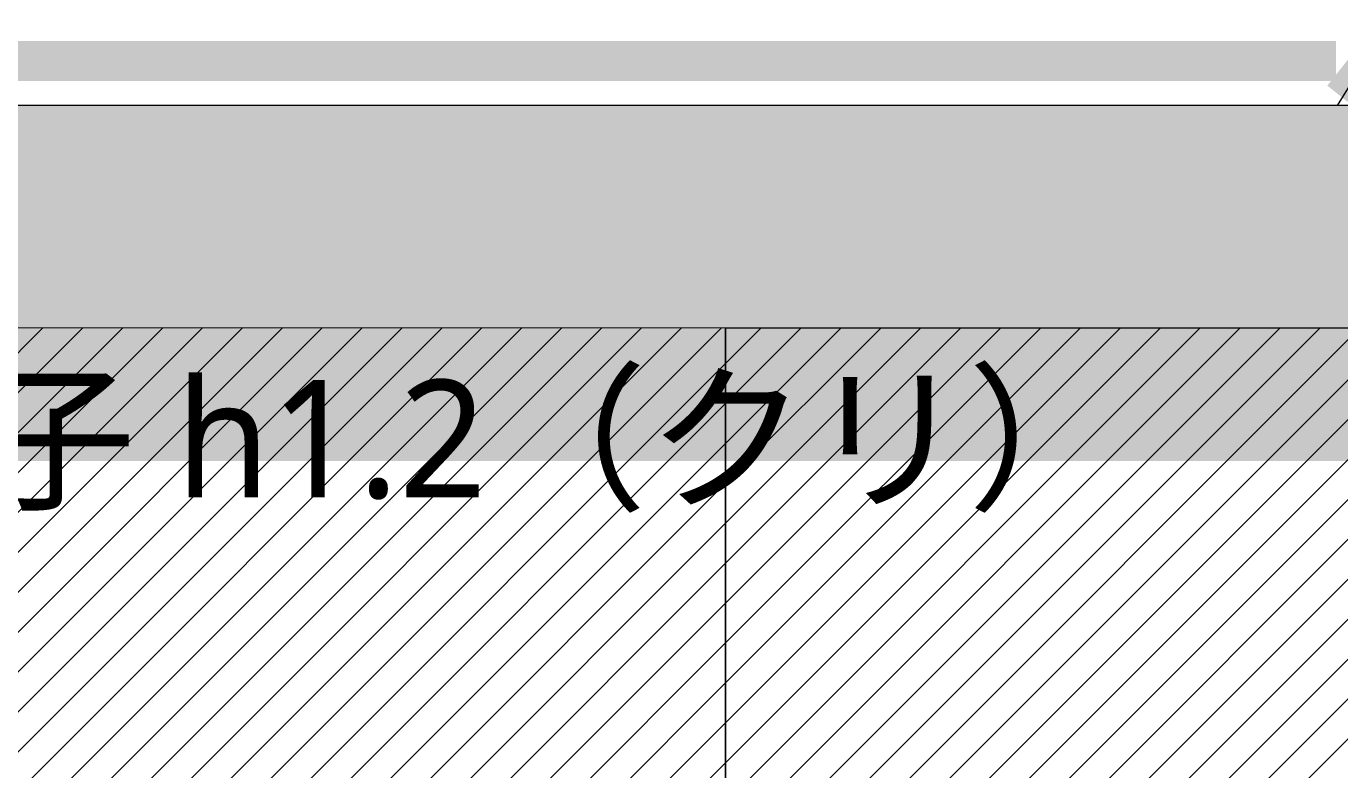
# Model space of a CAD drawing. Header units: millimetres. Extents: x -146962 to 322503, y -183624 to 284367.
# Drawn here: x 79151 to 82106, y 27904 to 29577 of the extents above; entities that cross this region are included whole.
import ezdxf

# ---------------------------------------------------------------- set-up
doc = ezdxf.new("R2010")
doc.units = ezdxf.units.MM
doc.layers.add('30_敷地・外構', color=8, linetype='Continuous', lineweight=9)
doc.layers.add('60_部屋名・面積', color=7, linetype='Continuous', lineweight=13)
doc.styles.add('JP', font='NotoSansCJKjp-Regular.otf')

msp = doc.modelspace()

# ---------------------------------------------------------------- hatches: boundary and pattern name
at = {"layer": '30_敷地・外構', "true_color": 0x8a6a4a}
for points in [[(67663.7, 29499.5), (67663.7, 29529.5), (67663.7, 29537), (67663.7, 29544.5), (68866.5, 29544.4), (70069.3, 29544.3), (71272.1, 29544.3), (72474.9, 29544.2), (73677.7, 29544.1), (74880.5, 29544), (76083.3, 29544), (77286.1, 29543.9), (78488.9, 29543.8), (79691.7, 29543.7), (80894.5, 29543.7), (82097.3, 29543.6), (82097.3, 29536.1), (82097.3, 29528.6), (82097.3, 29513.6), (82097.3, 29498.6), (82097.3, 29491.1), (82097.3, 29483.6), (82097.3, 29476.1), (82097.3, 29468.6), (82097.3, 29453.6), (80894.5, 29453.7), (79691.7, 29453.7), (78488.9, 29453.8), (77286.1, 29453.9), (76083.3, 29454), (74880.5, 29454), (73677.7, 29454.1), (72474.9, 29454.2), (71272.1, 29454.3), (70069.3, 29454.3), (68866.5, 29454.4), (67663.7, 29454.5), (67663.7, 29462), (67663.7, 29469.5), (67663.7, 29477), (67663.7, 29492)], [(78970.9, 29498.8), (78970.9, 29506.3), (78970.9, 29513.8), (78970.9, 29528.8), (78970.9, 29536.3), (78970.9, 29543.8), (79098.3, 29543.8), (79225.6, 29543.8), (79607.7, 29543.7), (79735, 29543.7), (79862.4, 29543.7), (79989.7, 29543.7), (80117.1, 29543.7), (80244.4, 29543.7), (80371.8, 29543.7), (80499.1, 29543.7), (80499.1, 29521.2), (80499.1, 29513.7), (80499.1, 29506.2), (80499.1, 29498.7), (80499.1, 29491.2), (80499.1, 29483.7), (80499.1, 29476.2), (80499.1, 29453.7), (80244.4, 29453.7), (80117.1, 29453.7), (79735, 29453.7), (79607.7, 29453.7), (79480.3, 29453.7), (79353, 29453.8), (79098.3, 29453.8), (78970.9, 29453.8), (78970.9, 29461.3), (78970.9, 29468.8), (78970.9, 29483.8), (78970.9, 29491.3)], [(79208.1, 29536.3), (79210.6, 29536.3), (79213.1, 29536.3), (79215.6, 29536.3), (79218.1, 29536.3), (79220.6, 29536.3), (79223.1, 29536.3), (79225.6, 29536.3), (79228.1, 29536.3), (79230.6, 29536.3), (79230.6, 29517.5), (79230.6, 29511.3), (79230.6, 29505), (79230.6, 29492.5), (79230.6, 29486.3), (79230.6, 29480), (79230.6, 29461.3), (79228.1, 29461.3), (79225.6, 29461.3), (79223.1, 29461.3), (79220.6, 29461.3), (79218.1, 29461.3), (79213.1, 29461.3), (79210.6, 29461.3), (79208.1, 29461.3), (79203.1, 29461.3), (79200.6, 29461.3), (79200.6, 29467.5), (79200.6, 29473.8), (79200.6, 29480), (79200.6, 29486.3), (79200.6, 29492.5), (79200.6, 29498.8), (79200.6, 29505), (79200.6, 29511.3), (79200.6, 29517.5), (79200.6, 29523.8), (79200.6, 29530), (79200.6, 29536.3), (79203.1, 29536.3), (79205.6, 29536.3)], [(79338, 29536.3), (79343, 29536.3), (79345.5, 29536.3), (79350.5, 29536.3), (79353, 29536.3), (79355.5, 29536.3), (79358, 29536.3), (79360.5, 29536.3), (79360.5, 29530), (79360.5, 29523.8), (79360.5, 29511.3), (79360.5, 29505), (79360.5, 29498.8), (79360.5, 29492.5), (79360.5, 29486.3), (79360.5, 29461.3), (79358, 29461.3), (79355.5, 29461.3), (79353, 29461.3), (79350.5, 29461.3), (79348, 29461.3), (79343, 29461.3), (79340.5, 29461.3), (79338, 29461.3), (79335.5, 29461.3), (79333, 29461.3), (79330.5, 29461.3), (79330.5, 29467.5), (79330.5, 29473.8), (79330.5, 29480), (79330.5, 29486.3), (79330.5, 29511.3), (79330.5, 29517.5), (79330.5, 29523.8), (79330.5, 29530), (79330.5, 29536.3), (79333, 29536.3), (79335.5, 29536.3)], [(79467.8, 29536.2), (79470.3, 29536.2), (79475.3, 29536.2), (79477.8, 29536.2), (79480.3, 29536.2), (79482.8, 29536.2), (79485.3, 29536.2), (79487.8, 29536.2), (79490.3, 29536.2), (79490.3, 29517.5), (79490.3, 29511.2), (79490.3, 29505), (79490.3, 29498.7), (79490.3, 29492.5), (79490.3, 29486.2), (79490.3, 29480), (79490.3, 29461.2), (79487.8, 29461.2), (79482.8, 29461.2), (79480.3, 29461.2), (79475.3, 29461.2), (79470.3, 29461.2), (79465.3, 29461.2), (79462.8, 29461.2), (79460.3, 29461.2), (79460.3, 29467.5), (79460.3, 29473.7), (79460.3, 29480), (79460.3, 29492.5), (79460.3, 29498.7), (79460.3, 29505), (79460.3, 29511.2), (79460.3, 29517.5), (79460.3, 29530), (79460.3, 29536.2), (79462.8, 29536.2), (79465.3, 29536.2)], [(79597.7, 29536.2), (79600.2, 29536.2), (79602.7, 29536.2), (79605.2, 29536.2), (79607.7, 29536.2), (79610.2, 29536.2), (79612.7, 29536.2), (79615.2, 29536.2), (79617.7, 29536.2), (79620.2, 29536.2), (79620.2, 29517.5), (79620.2, 29511.2), (79620.2, 29505), (79620.2, 29498.7), (79620.2, 29492.5), (79620.2, 29486.2), (79620.2, 29461.2), (79617.7, 29461.2), (79612.7, 29461.2), (79610.2, 29461.2), (79605.2, 29461.2), (79602.7, 29461.2), (79600.2, 29461.2), (79595.2, 29461.2), (79592.7, 29461.2), (79590.2, 29461.2), (79590.2, 29467.5), (79590.2, 29473.7), (79590.2, 29480), (79590.2, 29492.5), (79590.2, 29498.7), (79590.2, 29505), (79590.2, 29511.2), (79590.2, 29517.5), (79590.2, 29530), (79590.2, 29536.2), (79592.7, 29536.2), (79595.2, 29536.2)], [(79727.5, 29536.2), (79732.5, 29536.2), (79737.5, 29536.2), (79742.5, 29536.2), (79745, 29536.2), (79747.5, 29536.2), (79750, 29536.2), (79750, 29530), (79750, 29523.7), (79750, 29517.5), (79750, 29511.2), (79750, 29498.7), (79750, 29492.5), (79750, 29486.2), (79750, 29480), (79750, 29473.7), (79750, 29461.2), (79747.5, 29461.2), (79745, 29461.2), (79740, 29461.2), (79735, 29461.2), (79732.5, 29461.2), (79727.5, 29461.2), (79722.5, 29461.2), (79720, 29461.2), (79720, 29480), (79720, 29486.2), (79720, 29492.5), (79720, 29498.7), (79720, 29505), (79720, 29511.2), (79720, 29536.2), (79722.5, 29536.2)], [(79857.4, 29536.2), (79859.9, 29536.2), (79862.4, 29536.2), (79867.4, 29536.2), (79869.9, 29536.2), (79872.4, 29536.2), (79874.9, 29536.2), (79877.4, 29536.2), (79879.9, 29536.2), (79879.9, 29530), (79879.9, 29523.7), (79879.9, 29505), (79879.9, 29498.7), (79879.9, 29492.5), (79879.9, 29486.2), (79879.9, 29480), (79879.9, 29473.7), (79879.9, 29461.2), (79877.4, 29461.2), (79874.9, 29461.2), (79872.4, 29461.2), (79869.9, 29461.2), (79864.9, 29461.2), (79862.4, 29461.2), (79857.4, 29461.2), (79854.9, 29461.2), (79852.4, 29461.2), (79849.9, 29461.2), (79849.9, 29498.7), (79849.9, 29505), (79849.9, 29536.2), (79852.4, 29536.2), (79854.9, 29536.2)], [(79987.2, 29536.2), (79989.7, 29536.2), (79992.2, 29536.2), (79994.7, 29536.2), (79997.2, 29536.2), (79999.7, 29536.2), (80002.2, 29536.2), (80007.2, 29536.2), (80009.7, 29536.2), (80009.7, 29530), (80009.7, 29517.5), (80009.7, 29505), (80009.7, 29498.7), (80009.7, 29492.5), (80009.7, 29486.2), (80009.7, 29480), (80009.7, 29467.5), (80009.7, 29461.2), (80007.2, 29461.2), (80002.2, 29461.2), (79999.7, 29461.2), (79997.2, 29461.2), (79994.7, 29461.2), (79989.7, 29461.2), (79987.2, 29461.2), (79984.7, 29461.2), (79982.2, 29461.2), (79979.7, 29461.2), (79979.7, 29486.2), (79979.7, 29492.5), (79979.7, 29498.7), (79979.7, 29505), (79979.7, 29511.2), (79979.7, 29517.5), (79979.7, 29523.7), (79979.7, 29536.2), (79982.2, 29536.2)], [(80117.1, 29536.2), (80119.6, 29536.2), (80122.1, 29536.2), (80124.6, 29536.2), (80127.1, 29536.2), (80129.6, 29536.2), (80132.1, 29536.2), (80137.1, 29536.2), (80139.6, 29536.2), (80139.6, 29505), (80139.6, 29498.7), (80139.6, 29492.5), (80139.6, 29486.2), (80139.6, 29461.2), (80137.1, 29461.2), (80129.6, 29461.2), (80127.1, 29461.2), (80124.6, 29461.2), (80119.6, 29461.2), (80117.1, 29461.2), (80114.6, 29461.2), (80112.1, 29461.2), (80109.6, 29461.2), (80109.6, 29473.7), (80109.6, 29480), (80109.6, 29492.5), (80109.6, 29498.7), (80109.6, 29523.7), (80109.6, 29530), (80109.6, 29536.2), (80112.1, 29536.2), (80114.6, 29536.2)], [(80246.9, 29536.2), (80249.4, 29536.2), (80251.9, 29536.2), (80254.4, 29536.2), (80256.9, 29536.2), (80259.4, 29536.2), (80261.9, 29536.2), (80266.9, 29536.2), (80269.4, 29536.2), (80269.4, 29523.7), (80269.4, 29517.4), (80269.4, 29504.9), (80269.4, 29498.7), (80269.4, 29473.7), (80269.4, 29467.4), (80269.4, 29461.2), (80266.9, 29461.2), (80264.4, 29461.2), (80261.9, 29461.2), (80256.9, 29461.2), (80254.4, 29461.2), (80251.9, 29461.2), (80249.4, 29461.2), (80246.9, 29461.2), (80244.4, 29461.2), (80241.9, 29461.2), (80239.4, 29461.2), (80239.4, 29473.7), (80239.4, 29486.2), (80239.4, 29492.4), (80239.4, 29504.9), (80239.4, 29511.2), (80239.4, 29517.4), (80239.4, 29523.7), (80239.4, 29529.9), (80239.4, 29536.2), (80241.9, 29536.2), (80244.4, 29536.2)], [(80376.8, 29536.2), (80379.3, 29536.2), (80381.8, 29536.2), (80384.3, 29536.2), (80386.8, 29536.2), (80391.8, 29536.2), (80394.3, 29536.2), (80396.8, 29536.2), (80399.3, 29536.2), (80399.3, 29504.9), (80399.3, 29498.7), (80399.3, 29461.2), (80396.8, 29461.2), (80394.3, 29461.2), (80391.8, 29461.2), (80389.3, 29461.2), (80384.3, 29461.2), (80379.3, 29461.2), (80376.8, 29461.2), (80371.8, 29461.2), (80369.3, 29461.2), (80369.3, 29467.4), (80369.3, 29479.9), (80369.3, 29486.2), (80369.3, 29498.7), (80369.3, 29511.2), (80369.3, 29517.4), (80369.3, 29523.7), (80369.3, 29529.9), (80369.3, 29536.2), (80371.8, 29536.2), (80374.3, 29536.2)], [(80499.1, 29528.7), (80499.1, 29543.7), (80506.6, 29543.7), (80514.1, 29543.7), (80521.6, 29543.7), (80529.1, 29543.7), (80536.6, 29543.7), (80551.6, 29543.7), (80559.1, 29543.7), (80566.6, 29543.7), (80574.1, 29543.7), (80581.6, 29543.7), (80589.1, 29543.7), (80589.1, 29536.2), (80589.1, 29528.7), (80589.1, 29521.2), (80589.1, 29513.7), (80589.1, 29506.2), (80589.1, 29498.7), (80589.1, 29491.2), (80589.1, 29483.7), (80589.1, 29476.2), (80589.1, 29468.7), (80589.1, 29453.7), (80581.6, 29453.7), (80574.1, 29453.7), (80566.6, 29453.7), (80559.1, 29453.7), (80551.6, 29453.7), (80544.1, 29453.7), (80536.6, 29453.7), (80529.1, 29453.7), (80521.6, 29453.7), (80514.1, 29453.7), (80506.6, 29453.7), (80499.1, 29453.7), (80499.1, 29468.7), (80499.1, 29476.2), (80499.1, 29506.2), (80499.1, 29513.7), (80499.1, 29521.2)], [(80509.1, 29522), (80509.1, 29527.8), (80509.1, 29533.7), (80514.9, 29533.7), (80526.6, 29533.7), (80532.4, 29533.7), (80544.1, 29533.7), (80549.9, 29533.7), (80561.6, 29533.7), (80573.3, 29533.7), (80579.1, 29533.7), (80579.1, 29522), (80579.1, 29516.2), (80579.1, 29504.5), (80579.1, 29492.8), (80579.1, 29487), (80579.1, 29481.2), (80579.1, 29475.3), (80579.1, 29463.7), (80573.3, 29463.7), (80567.4, 29463.7), (80555.8, 29463.7), (80544.1, 29463.7), (80538.3, 29463.7), (80532.4, 29463.7), (80526.6, 29463.7), (80520.8, 29463.7), (80514.9, 29463.7), (80509.1, 29463.7), (80509.1, 29469.5), (80509.1, 29475.3), (80509.1, 29481.2), (80509.1, 29492.8), (80509.1, 29498.7), (80509.1, 29504.5), (80509.1, 29510.3), (80509.1, 29516.2)], [(80589.1, 29483.7), (80589.1, 29491.2), (80589.1, 29498.7), (80589.1, 29506.2), (80589.1, 29513.7), (80589.1, 29521.2), (80589.1, 29528.7), (80589.1, 29536.2), (80589.1, 29543.7), (80714.8, 29543.7), (80840.5, 29543.7), (80966.2, 29543.7), (81091.8, 29543.6), (81343.2, 29543.6), (81468.9, 29543.6), (81594.6, 29543.6), (81720.2, 29543.6), (81845.9, 29543.6), (81971.6, 29543.6), (82097.3, 29543.6), (82097.3, 29536.1), (82097.3, 29528.6), (82097.3, 29513.6), (82097.3, 29506.1), (82097.3, 29498.6), (82097.3, 29491.1), (82097.3, 29483.6), (82097.3, 29468.6), (82097.3, 29453.6), (81971.6, 29453.6), (81845.9, 29453.6), (81720.2, 29453.6), (81594.6, 29453.6), (81468.9, 29453.6), (81343.2, 29453.6), (81217.5, 29453.6), (81091.8, 29453.6), (80966.1, 29453.7), (80840.5, 29453.7), (80714.8, 29453.7), (80589.1, 29453.7), (80589.1, 29461.2), (80589.1, 29468.7), (80589.1, 29476.2)], [(80694.8, 29536.2), (80697.3, 29536.2), (80699.8, 29536.2), (80702.3, 29536.2), (80704.8, 29536.2), (80707.3, 29536.2), (80709.8, 29536.2), (80712.3, 29536.2), (80714.8, 29536.2), (80717.3, 29536.2), (80717.3, 29529.9), (80717.3, 29523.7), (80717.3, 29511.2), (80717.3, 29504.9), (80717.3, 29498.7), (80717.3, 29492.4), (80717.3, 29486.2), (80717.3, 29479.9), (80717.3, 29473.7), (80717.3, 29467.4), (80717.3, 29461.2), (80714.8, 29461.2), (80712.3, 29461.2), (80709.8, 29461.2), (80707.3, 29461.2), (80704.8, 29461.2), (80702.3, 29461.2), (80699.8, 29461.2), (80697.3, 29461.2), (80694.8, 29461.2), (80692.3, 29461.2), (80689.8, 29461.2), (80687.3, 29461.2), (80687.3, 29467.4), (80687.3, 29473.7), (80687.3, 29479.9), (80687.3, 29486.2), (80687.3, 29492.4), (80687.3, 29498.7), (80687.3, 29504.9), (80687.3, 29511.2), (80687.3, 29517.4), (80687.3, 29523.7), (80687.3, 29529.9), (80687.3, 29536.2), (80689.8, 29536.2), (80692.3, 29536.2)], [(80820.5, 29536.2), (80823, 29536.2), (80825.5, 29536.2), (80828, 29536.2), (80830.5, 29536.2), (80835.5, 29536.2), (80840.5, 29536.2), (80843, 29536.2), (80845.5, 29536.2), (80845.5, 29529.9), (80845.5, 29523.7), (80845.5, 29517.4), (80845.5, 29504.9), (80845.5, 29486.2), (80845.5, 29479.9), (80845.5, 29473.7), (80845.5, 29461.2), (80843, 29461.2), (80840.5, 29461.2), (80835.5, 29461.2), (80833, 29461.2), (80830.5, 29461.2), (80828, 29461.2), (80825.5, 29461.2), (80823, 29461.2), (80820.5, 29461.2), (80818, 29461.2), (80815.5, 29461.2), (80815.5, 29479.9), (80815.5, 29486.2), (80815.5, 29492.4), (80815.5, 29498.7), (80815.5, 29504.9), (80815.5, 29511.2), (80815.5, 29517.4), (80815.5, 29536.2), (80818, 29536.2)], [(80948.7, 29536.2), (80953.7, 29536.2), (80958.7, 29536.2), (80963.7, 29536.2), (80966.2, 29536.2), (80968.7, 29536.2), (80971.2, 29536.2), (80973.6, 29536.2), (80973.6, 29529.9), (80973.6, 29523.7), (80973.6, 29517.4), (80973.6, 29511.2), (80973.6, 29504.9), (80973.6, 29498.7), (80973.6, 29492.4), (80973.6, 29486.2), (80973.6, 29479.9), (80973.6, 29473.7), (80973.6, 29461.2), (80971.1, 29461.2), (80968.6, 29461.2), (80966.1, 29461.2), (80963.6, 29461.2), (80958.6, 29461.2), (80953.6, 29461.2), (80951.1, 29461.2), (80948.6, 29461.2), (80946.1, 29461.2), (80943.6, 29461.2), (80943.6, 29467.4), (80943.6, 29486.2), (80943.6, 29492.4), (80943.6, 29498.7), (80943.6, 29504.9), (80943.6, 29511.2), (80943.6, 29517.4), (80943.6, 29529.9), (80943.6, 29536.2), (80946.2, 29536.2)], [(81079.3, 29536.1), (81081.8, 29536.1), (81084.3, 29536.1), (81089.3, 29536.1), (81091.8, 29536.1), (81094.3, 29536.1), (81096.8, 29536.1), (81099.3, 29536.1), (81101.8, 29536.1), (81101.8, 29529.9), (81101.8, 29523.6), (81101.8, 29517.4), (81101.8, 29511.1), (81101.8, 29504.9), (81101.8, 29498.6), (81101.8, 29492.4), (81101.8, 29486.1), (81101.8, 29479.9), (81101.8, 29473.6), (81101.8, 29461.1), (81099.3, 29461.1), (81094.3, 29461.1), (81091.8, 29461.1), (81089.3, 29461.1), (81084.3, 29461.1), (81079.3, 29461.1), (81076.8, 29461.1), (81074.3, 29461.1), (81071.8, 29461.1), (81071.8, 29486.1), (81071.8, 29492.4), (81071.8, 29498.6), (81071.8, 29504.9), (81071.8, 29511.1), (81071.8, 29517.4), (81071.8, 29536.1), (81074.3, 29536.1), (81076.8, 29536.1)], [(81207.5, 29536.1), (81210, 29536.1), (81215, 29536.1), (81220, 29536.1), (81222.5, 29536.1), (81225, 29536.1), (81227.5, 29536.1), (81230, 29536.1), (81230, 29529.9), (81230, 29517.4), (81230, 29511.1), (81230, 29504.9), (81230, 29498.6), (81230, 29492.4), (81230, 29486.1), (81230, 29479.9), (81230, 29467.4), (81230, 29461.1), (81227.5, 29461.1), (81225, 29461.1), (81222.5, 29461.1), (81220, 29461.1), (81215, 29461.1), (81210, 29461.1), (81207.5, 29461.1), (81205, 29461.1), (81202.5, 29461.1), (81200, 29461.1), (81200, 29467.4), (81200, 29479.9), (81200, 29486.1), (81200, 29492.4), (81200, 29498.6), (81200, 29504.9), (81200, 29511.1), (81200, 29517.4), (81200, 29523.6), (81200, 29529.9), (81200, 29536.1), (81202.5, 29536.1), (81205, 29536.1)], [(81335.7, 29536.1), (81338.2, 29536.1), (81340.7, 29536.1), (81343.2, 29536.1), (81345.7, 29536.1), (81348.2, 29536.1), (81350.7, 29536.1), (81353.2, 29536.1), (81355.7, 29536.1), (81358.2, 29536.1), (81358.2, 29504.9), (81358.2, 29498.6), (81358.2, 29461.1), (81355.7, 29461.1), (81353.2, 29461.1), (81350.7, 29461.1), (81348.2, 29461.1), (81345.7, 29461.1), (81340.7, 29461.1), (81335.7, 29461.1), (81330.7, 29461.1), (81328.2, 29461.1), (81328.2, 29467.4), (81328.2, 29486.1), (81328.2, 29492.4), (81328.2, 29498.6), (81328.2, 29504.9), (81328.2, 29511.1), (81328.2, 29517.4), (81328.2, 29523.6), (81328.2, 29529.9), (81328.2, 29536.1), (81330.7, 29536.1), (81333.2, 29536.1)], [(81463.9, 29536.1), (81466.4, 29536.1), (81468.9, 29536.1), (81471.4, 29536.1), (81473.9, 29536.1), (81476.4, 29536.1), (81478.9, 29536.1), (81481.4, 29536.1), (81483.9, 29536.1), (81486.4, 29536.1), (81486.4, 29529.9), (81486.4, 29523.6), (81486.4, 29517.4), (81486.4, 29511.1), (81486.4, 29504.9), (81486.4, 29498.6), (81486.4, 29492.4), (81486.4, 29486.1), (81486.4, 29479.9), (81486.4, 29473.6), (81486.4, 29467.4), (81486.4, 29461.1), (81483.9, 29461.1), (81481.4, 29461.1), (81478.9, 29461.1), (81476.4, 29461.1), (81473.9, 29461.1), (81471.4, 29461.1), (81466.4, 29461.1), (81461.4, 29461.1), (81458.9, 29461.1), (81456.4, 29461.1), (81456.4, 29467.4), (81456.4, 29486.1), (81456.4, 29492.4), (81456.4, 29498.6), (81456.4, 29504.9), (81456.4, 29511.1), (81456.4, 29523.6), (81456.4, 29529.9), (81456.4, 29536.1), (81458.9, 29536.1), (81461.4, 29536.1)], [(81589.6, 29536.1), (81592.1, 29536.1), (81594.6, 29536.1), (81599.6, 29536.1), (81602.1, 29536.1), (81604.6, 29536.1), (81607.1, 29536.1), (81609.6, 29536.1), (81612.1, 29536.1), (81614.6, 29536.1), (81614.6, 29529.9), (81614.6, 29523.6), (81614.6, 29517.4), (81614.6, 29511.1), (81614.6, 29498.6), (81614.6, 29486.1), (81614.6, 29479.9), (81614.6, 29473.6), (81614.6, 29461.1), (81612.1, 29461.1), (81609.6, 29461.1), (81607.1, 29461.1), (81604.6, 29461.1), (81602.1, 29461.1), (81599.6, 29461.1), (81597.1, 29461.1), (81592.1, 29461.1), (81589.6, 29461.1), (81587.1, 29461.1), (81584.6, 29461.1), (81584.6, 29467.4), (81584.6, 29473.6), (81584.6, 29492.4), (81584.6, 29498.6), (81584.6, 29504.9), (81584.6, 29511.1), (81584.6, 29523.6), (81584.6, 29529.9), (81584.6, 29536.1), (81587.1, 29536.1)], [(81720.2, 29536.1), (81722.7, 29536.1), (81725.2, 29536.1), (81727.7, 29536.1), (81730.2, 29536.1), (81732.7, 29536.1), (81735.2, 29536.1), (81737.7, 29536.1), (81740.2, 29536.1), (81742.7, 29536.1), (81742.7, 29529.9), (81742.7, 29523.6), (81742.7, 29517.4), (81742.7, 29511.1), (81742.7, 29504.9), (81742.7, 29498.6), (81742.7, 29492.4), (81742.7, 29486.1), (81742.7, 29479.9), (81742.7, 29473.6), (81742.7, 29461.1), (81740.2, 29461.1), (81735.2, 29461.1), (81732.7, 29461.1), (81730.2, 29461.1), (81727.7, 29461.1), (81722.7, 29461.1), (81717.7, 29461.1), (81715.2, 29461.1), (81712.7, 29461.1), (81712.7, 29467.4), (81712.7, 29479.9), (81712.7, 29486.1), (81712.7, 29492.4), (81712.7, 29498.6), (81712.7, 29504.9), (81712.7, 29511.1), (81712.7, 29517.4), (81712.7, 29523.6), (81712.7, 29536.1), (81715.2, 29536.1)], [(81848.4, 29536.1), (81850.9, 29536.1), (81853.4, 29536.1), (81855.9, 29536.1), (81858.4, 29536.1), (81860.9, 29536.1), (81863.4, 29536.1), (81865.9, 29536.1), (81868.4, 29536.1), (81870.9, 29536.1), (81870.9, 29529.8), (81870.9, 29517.3), (81870.9, 29511.1), (81870.9, 29504.8), (81870.9, 29492.3), (81870.9, 29479.8), (81870.9, 29473.6), (81870.9, 29467.3), (81870.9, 29461.1), (81868.4, 29461.1), (81865.9, 29461.1), (81863.4, 29461.1), (81860.9, 29461.1), (81858.4, 29461.1), (81855.9, 29461.1), (81853.4, 29461.1), (81850.9, 29461.1), (81848.4, 29461.1), (81845.9, 29461.1), (81843.4, 29461.1), (81840.9, 29461.1), (81840.9, 29467.4), (81840.9, 29473.6), (81840.9, 29479.9), (81840.9, 29492.4), (81840.9, 29504.9), (81840.9, 29511.1), (81840.9, 29517.4), (81840.9, 29529.9), (81840.9, 29536.1), (81843.4, 29536.1), (81845.9, 29536.1)], [(81976.6, 29536.1), (81979.1, 29536.1), (81981.6, 29536.1), (81984.1, 29536.1), (81986.6, 29536.1), (81989.1, 29536.1), (81991.6, 29536.1), (81994.1, 29536.1), (81996.6, 29536.1), (81999.1, 29536.1), (81999.1, 29529.8), (81999.1, 29523.6), (81999.1, 29517.3), (81999.1, 29511.1), (81999.1, 29504.8), (81999.1, 29498.6), (81999.1, 29492.3), (81999.1, 29486.1), (81999.1, 29479.8), (81999.1, 29473.6), (81999.1, 29461.1), (81996.6, 29461.1), (81994.1, 29461.1), (81991.6, 29461.1), (81989.1, 29461.1), (81986.6, 29461.1), (81984.1, 29461.1), (81979.1, 29461.1), (81976.6, 29461.1), (81974.1, 29461.1), (81971.6, 29461.1), (81969.1, 29461.1), (81969.1, 29473.6), (81969.1, 29479.8), (81969.1, 29492.3), (81969.1, 29498.6), (81969.1, 29504.8), (81969.1, 29511.1), (81969.1, 29517.3), (81969.1, 29523.6), (81969.1, 29536.1), (81971.6, 29536.1), (81974.1, 29536.1)], [(82152.7, 29537.4), (82246.6, 29462.7), (82171.9, 29368.7), (82078, 29443.4)]]:
    msp.add_hatch(color=8, dxfattribs=at).paths.add_polyline_path(points)
at = {"layer": '30_敷地・外構', "true_color": 0xdccfb6}
msp.add_hatch(color=8, dxfattribs=at).paths.add_polyline_path([(118594.5, 29396.3), (118594.4, 28596.3), (67603, 28599.5), (67603.1, 29399.5)])
at = {"layer": '30_敷地・外構', "true_color": 0xb9cf98}
for points in [[(80568.4, 29345.1), (80604.8, 29373.7), (80660.8, 29378.7), (80727.8, 29378.7), (80768.4, 29312.9), (80729.6, 29258.6), (80585.7, 29237.1)], [(80360.2, 29322.9), (80440.7, 29293.8), (80328, 29165.2), (80295.5, 29178.3), (80275.4, 29369.6)], [(80342.2, 29342.2), (80370.4, 29337.8), (80418.7, 29078.5), (80328.9, 29103.3), (80230.2, 29195.5)], [(81376.3, 29241.6), (81404.3, 29261.4), (81544.3, 29222.7), (81535.5, 29183), (81450.4, 29139.5), (81379.3, 29193.4), (81383.3, 29203.1), (81385.9, 29227.1)], [(81652, 29270.4), (81796.3, 29268.7), (81782.3, 29176.3), (81705, 29163.3), (81675.9, 29145.1), (81649.7, 29195.1), (81620.2, 29217.1), (81611.2, 29263.3)], [(81570.1, 29122.9), (81573.1, 29144.1), (81553, 29167.8), (81614.4, 29256.7), (81650.6, 29217.8), (81629.9, 29146.5)], [(81742.5, 29138.4), (81696.3, 29141.9), (81680.1, 29148.2), (81674.5, 29189.1), (81675.8, 29201.6), (81659.8, 29236.7), (81782.7, 29190.1)], [(81557.7, 29145.1), (81610.7, 29222.1), (81694.9, 29209.1), (81703.8, 29185.3), (81699.7, 29169.7), (81567.8, 29102.8)], [(80572.9, 29144.5), (80627.7, 29080.7), (80527.3, 28894.8), (80457.6, 28885.8), (80421, 28976), (80381.3, 29045.8), (80519.7, 29106.6), (80536.8, 29153.1)], [(81813.1, 29105.3), (81834.1, 29141.6), (81941.9, 29044.1), (81914.2, 29029.7), (81899.4, 29013.2), (81835.5, 29051), (81805.3, 29042.1)], [(80958.7, 29051.3), (80954.6, 29052), (80967.6, 29062.5), (81071, 29081.5), (81053.5, 29021.5), (81030.2, 29010.5), (80971.4, 29036.1), (80948, 29042.4)], [(80896.7, 28949.3), (80941.5, 29023), (81162.2, 28949.1), (80966.2, 28724), (80846.1, 28924.8), (80876.2, 28923.2)], [(81085.7, 28893.6), (81055, 29036.2), (81197.8, 29039.4), (81210.3, 28978.4), (81218.2, 28929.6), (81089, 28869.5)], [(81601.2, 28997.7), (81559.5, 28967), (81555.7, 28995.1), (81504.4, 29016.4), (81610.4, 29028.5)], [(81840.7, 28825.2), (81805.6, 28823.8), (81836.6, 28998.2), (81983, 29021.9), (81994.8, 29005.1), (82117.3, 28820.1), (81988.6, 28769), (81952.6, 28713.1)], [(79603.5, 29011.8), (79684.5, 28964.8), (79629.4, 28813.1), (79554.1, 28812.4), (79450.9, 28881.2), (79420.9, 28914.2)], [(80508.8, 28890.5), (80567, 28942.5), (80660.6, 28872.7), (80635.8, 28775.7), (80679.7, 28753.6), (80665.9, 28742.1), (80428.8, 28702.3)], [(80610.3, 28921.6), (80648.7, 28925.6), (80678.9, 28903.7), (80722.6, 28862.7), (80756.7, 28853.5), (80754.4, 28736.4), (80718.6, 28693.3)], [(81773.4, 28727.6), (81714.6, 28794.1), (81780.9, 28923.2), (81787.9, 28920.9), (81803.3, 28902.3), (81842.2, 28750.1)], [(80347, 28742.2), (80276, 28794), (80428.6, 28890.2), (80440.8, 28826), (80423.1, 28778.1), (80365.5, 28737.1)], [(80668.3, 28860.6), (80788.9, 28890.1), (80890.5, 28818.4), (80842.9, 28684.9), (80571.9, 28747.7)], [(81371, 28750.1), (81356.2, 28791.7), (81357.6, 28825.1), (81405.5, 28857.2), (81458.9, 28764.1)], [(80304.7, 28699.4), (80262.7, 28816.6), (80309, 28829.5), (80377.5, 28764.7), (80373.7, 28717.3), (80353.2, 28706)], [(80591.2, 28608.7), (80556.5, 28614.1), (80504.5, 28707.5), (80761, 28693.8), (80682.2, 28608.7)], [(81410.6, 28708.4), (81578.5, 28608.6), (81498.5, 28608.6)]]:
    msp.add_hatch(color=8, dxfattribs=at).paths.add_polyline_path(points)
at = {"layer": '30_敷地・外構', "true_color": 0xbdb6aa}
h = msp.add_hatch(dxfattribs=at)
h.set_pattern_fill('ANSI31', scale=20)
h.paths.add_polyline_path([(74349.4, 27219.1), (74349.5, 28899.1), (80724.1, 28898.7), (80724, 27218.7)])
h = msp.add_hatch(dxfattribs=at)
h.set_pattern_fill('ANSI31', scale=20)
h.paths.add_polyline_path([(87098.7, 27218.3), (80724, 27218.7), (80724.1, 28598.7), (80724.1, 28898.7), (87098.8, 28898.3), (87098.7, 28598.3)])

# ---------------------------------------------------------------- linework, layer by layer
at = {"layer": '30_敷地・外構'}
for points in [[(118597.6, 85398.9), (118594.5, 29396.3), (55603.1, 29400.2), (55602.4, 41399.1), (85596.4, 85403.7), (118597.6, 85398.9)], [(83754.6, 32064.4), (82100.1, 29398.6), (64209.2, 29399.8), (67603.5, 29399.7), (67603.3, 31451.8)], [(74349.4, 27219.1), (74349.5, 28899.1), (80724.1, 28898.7), (80724, 27218.7), (74349.4, 27219.1)], [(87098.7, 27218.3), (80724, 27218.7), (80724.1, 28598.7), (80724.1, 28898.7), (87098.8, 28898.3), (87098.7, 28598.3), (87098.7, 27218.3)]]:
    msp.add_lwpolyline(points, dxfattribs=at)

# ---------------------------------------------------------------- texts
at = {"layer": '60_部屋名・面積', "insert": (78528.5, 28631.8), "char_height": 264.6, "attachment_point": 5, "style": 'JP'}
msp.add_mtext('川沿いの柵：木の縦格子 h1.2（クリ）', dxfattribs=at)

doc.saveas('drawing.dxf')
